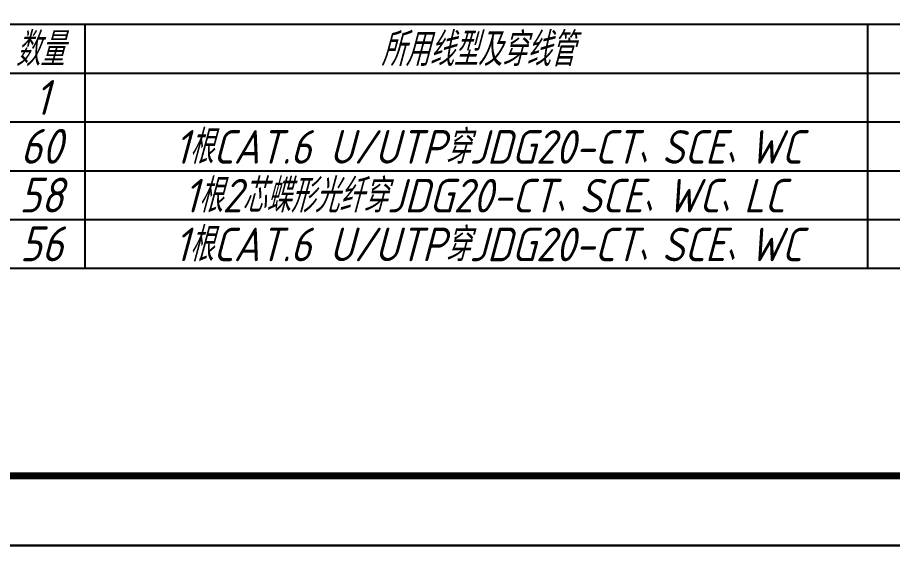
# Model space of a CAD drawing. Extents: x 0 to 2972856, y -1269770 to 0.
# Drawn here: x 2681356 to 2700198, y -1255330 to -1243964 of the extents above; entities that cross this region are included whole.
import ezdxf
from ezdxf.enums import TextEntityAlignment as Align

# ---------------------------------------------------------------- set-up
doc = ezdxf.new("R2010")
doc.units = 0
doc.header["$LTSCALE"] = 1000
doc.linetypes.add('接地线', pattern=[1.35002, 0.5, -1e-05, 1e-05, 0.5, -0.125, 0.1, -0.125])
for name, color, linetype in [('BTTK', 7, 'Continuous'), ('PUB_TITLE', 7, 'Continuous'), ('TEL_TAB', 7, 'Continuous'), ('电-线路-接地网', 6, '接地线')]:
    doc.layers.add(name, color=color, linetype=linetype)
doc.layers.add('yichutu', color=7, linetype='Continuous', true_color=0xffffff, plot=False)
doc.styles.add('HZ(TK)', font='geniso.shx', dxfattribs={"width": 0.9, "bigfont": 'hztxt.shx'})
doc.styles.get("Standard").update_dxf_attribs({"font": 'gbeitc.shx', "bigfont": 'gbcbig.shx'})

# ---------------------------------------------------------------- blocks, each defined once
blk = doc.blocks.new('vhtemplate_2020年新竖式图框_A0')
at = {"layer": 'PUB_TITLE', "color": 7}
blk.add_lwpolyline([(0, 0), (1189, 0), (1189, 841), (0, 841)], close=True, dxfattribs=at)
at = {"layer": 'PUB_TITLE', "const_width": 1}
blk.add_lwpolyline([(25, 10), (1179, 10), (1179, 831), (25, 831)], close=True, dxfattribs=at)
at = {"layer": 'BTTK', "color": 4, "style": 'HZ(TK)', "width": 0.9}
for tag, p in [('合作单位', (1144, 743.5)), ('建设单位', (1144, 209.5)), ('工程名称', (1144, 176.5)), ('子项名称', (1154, 160)), ('图纸名称', (1144, 141))]:
    blk.add_attdef(tag, text='', height=3.5, dxfattribs=at).set_placement(p, align=Align.MIDDLE_CENTER)
for tag, p in [('注册证书号', (1156.5, 309.01)), ('注册印章号', (1156.5, 301.01)), ('设计号', (1154, 193)), ('图别', (1137.75, 34)), ('图号', (1170.25, 34)), ('版本号', (1137.75, 26)), ('日期', (1170.25, 26))]:
    blk.add_attdef(tag, text='', height=3.5, dxfattribs=at).set_placement(p, align=Align.MIDDLE)
blk = doc.blocks.new('yct-1189-841-178350-126150-150-0.0')
at = {"layer": 'yichutu', "color": 7, "linetype": 'ByBlock', "true_color": 0xffffff}
blk.add_lwpolyline([(0, 0), (0, 126150), (178350, 126150), (178350, 0)], close=True, dxfattribs=at)

msp = doc.modelspace()

# ---------------------------------------------------------------- linework, layer by layer
at = {"layer": 'TEL_TAB'}
msp.add_lwpolyline([(2661109, -1249361), (2715076, -1249361), (2715076, -1244111), (2661109, -1244111)], close=True, dxfattribs=at)
for points in [[(2682804, -1244111), (2682804, -1249361)], [(2699662, -1244111), (2699662, -1249361)], [(2661109, -1245161), (2715076, -1245161)], [(2661109, -1246211), (2715076, -1246211)], [(2661109, -1247261), (2715076, -1247261)], [(2661109, -1248311), (2715076, -1248311)]]:
    msp.add_lwpolyline(points, dxfattribs=at)

# ---------------------------------------------------------------- block references
at = {"layer": 'yichutu', "linetype": 'ByBlock'}
msp.add_blockref('yct-1189-841-178350-126150-150-0.0', (2649646, -1255330), dxfattribs=at)
at = {"layer": '电-线路-接地网', "linetype": 'ByBlock', "xscale": 150, "yscale": 150, "zscale": 150}
msp.add_blockref('vhtemplate_2020年新竖式图框_A0', (2649646, -1255330), dxfattribs=at)

# ---------------------------------------------------------------- texts
at = {"layer": 'TEL_TAB'}
for s, height, p in [('数量', 723.4, (2681313, -1245011)), ('所用线型及穿线管', 723.4, (2689178, -1245011)), ('1', 750, (2681722, -1246061)), ('60', 750, (2681417, -1247111)), ('1根CAT.6 U/UTP穿JDG20-CT、SCE、WC', 723.4, (2684739, -1247111)), ('1根2芯蝶形光纤穿JDG20-CT、SCE、WC、LC', 723.4, (2684938, -1248161)), ('58', 750, (2681394, -1248161)), ('56', 750, (2681409, -1249211)), ('1根CAT.6 U/UTP穿JDG20-CT、SCE、WC', 723.4, (2684739, -1249211))]:
    msp.add_text(s, height=height, dxfattribs=at).set_placement(p)

doc.saveas('drawing.dxf')
